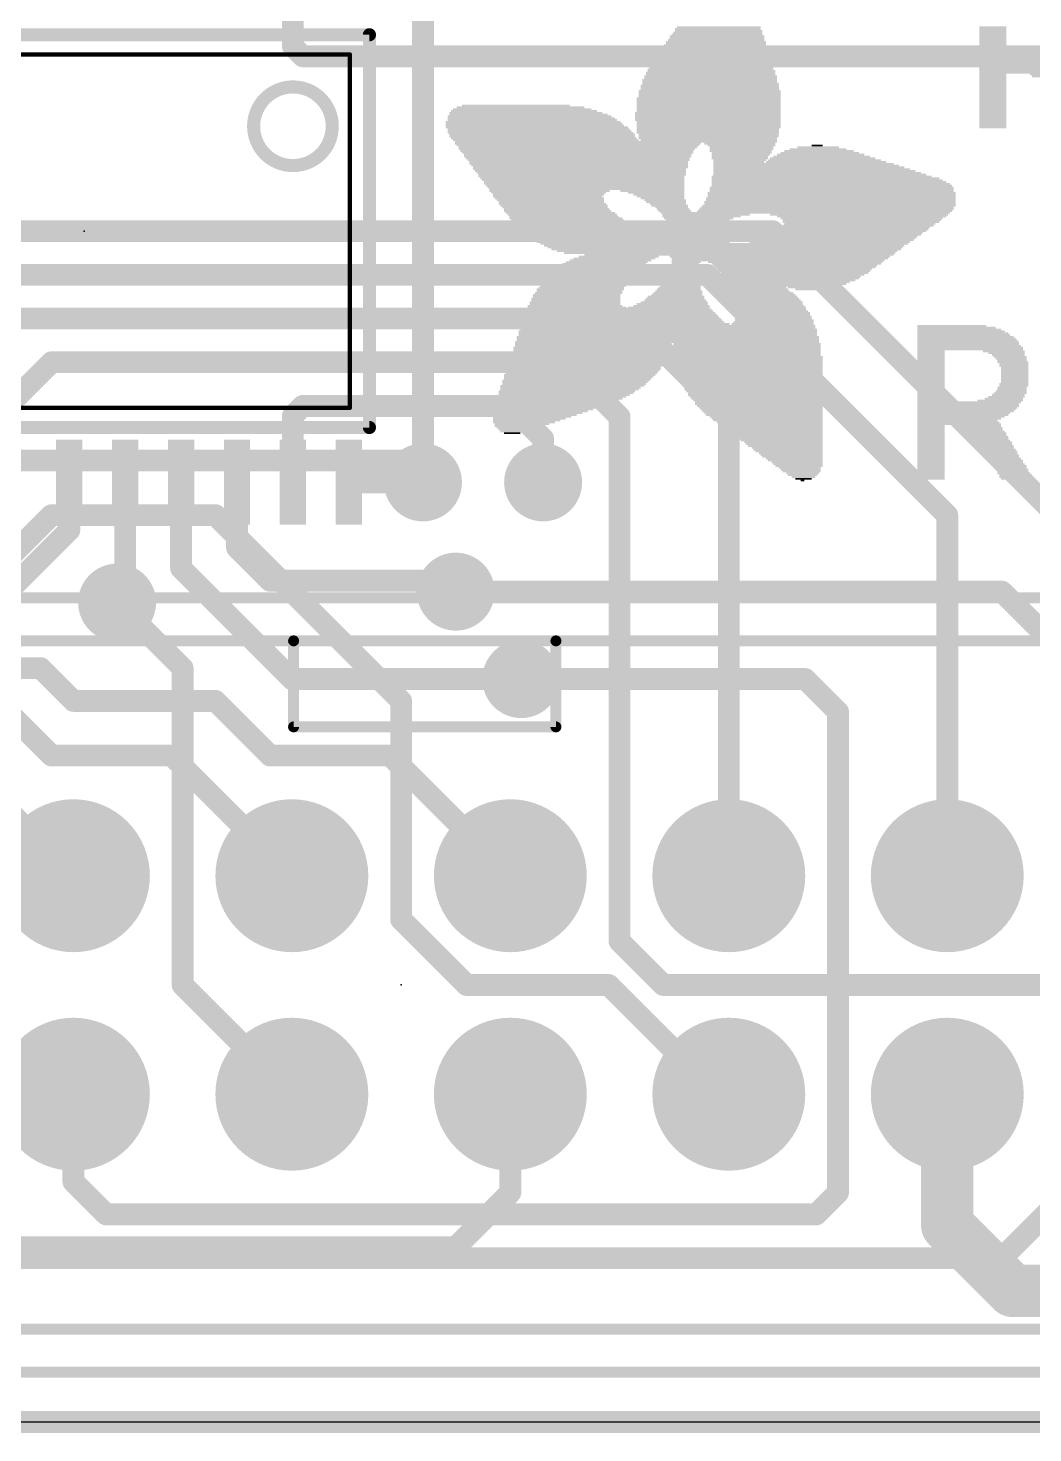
# Model space of a CAD drawing. Extents: x -1.3 to 65.2, y -0.1 to 30.9.
# Drawn here: x 39.73 to 51.41, y -0.13 to 16.2 of the extents above; entities that cross this region are included whole.
import ezdxf

# ---------------------------------------------------------------- set-up
doc = ezdxf.new("R2010")
doc.units = 0
for name, color, linetype in [('1', 12, 'CONTINUOUS'), ('16', 132, 'CONTINUOUS'), ('17', 110, 'CONTINUOUS'), ('18', 110, 'CONTINUOUS'), ('20', 40, 'CONTINUOUS'), ('200', 40, 'CONTINUOUS'), ('21', 40, 'CONTINUOUS'), ('23', 53, 'CONTINUOUS')]:
    doc.layers.add(name, color=color, linetype=linetype)

# ---------------------------------------------------------------- blocks, each defined once
blk = doc.blocks.new('ROUNDP')
at = {"const_width": 0.5}
blk.add_lwpolyline([(0, -0.25, 1), (0, 0.25, 1), (0, -0.25)], format="xyb", dxfattribs=at)
blk = doc.blocks.new('RECT')
blk.add_solid([(-0.5, -0.5), (0.5, -0.5), (-0.5, 0.5), (0.5, 0.5)])
blk = doc.blocks.new('ROUNDV')
at = {"const_width": 0.5}
blk.add_lwpolyline([(0, -0.25, 1), (0, 0.25, 1), (0, -0.25)], format="xyb", dxfattribs=at)

msp = doc.modelspace()

# ---------------------------------------------------------------- linework, layer by layer
at = {"layer": '1'}
for points, const_width in [([(42.811, 16.7608), (42.811, 15.99)], 0.254), ([(42.811, 15.99), (42.926, 15.875)], 0.254), ([(42.926, 15.875), (60.452, 15.875)], 0.254), ([(38.608, 13.843), (48.387, 13.843)], 0.254), ([(48.387, 13.843), (52.959, 9.271)], 0.254), ([(39.116, 13.335), (47.625, 13.335)], 0.254), ([(47.625, 13.335), (50.419, 10.541)], 0.254), ([(39.497, 12.827), (46.736, 12.827)], 0.254), ([(46.736, 12.827), (47.879, 11.684)], 0.254), ([(39.561, 11.875), (40.005, 12.319)], 0.254), ([(40.005, 12.319), (45.974, 12.319)], 0.254), ([(45.974, 12.319), (46.609, 11.684)], 0.254), ([(42.811, 11.696), (42.926, 11.811)], 0.254), ([(42.926, 11.811), (45.339, 11.811)], 0.254), ([(45.339, 11.811), (45.72, 11.43)], 0.254), ([(42.811, 10.9252), (42.811, 11.696)], 0.254), ([(46.609, 11.684), (46.609, 5.588)], 0.254), ([(47.879, 11.684), (47.879, 6.35)], 0.254), ([(45.72, 11.43), (45.72, 10.922)], 0.254), ([(40.211, 10.9252), (40.211, 10.366)], 0.254), ([(40.861, 10.9252), (40.861, 9.619)], 0.254), ([(41.511, 10.9252), (41.511, 9.924)], 0.254), ([(42.161, 10.9252), (42.161, 10.163)], 0.254), ([(43.461, 10.9252), (43.461, 10.922)], 0.254), ([(43.461, 10.922), (44.323, 10.922)], 0.254), ([(50.419, 10.541), (50.419, 6.35)], 0.254), ([(40.211, 10.366), (39.497, 9.652)], 0.254), ([(42.161, 10.163), (42.545, 9.779)], 0.254), ([(41.511, 9.924), (42.799, 8.636)], 0.254), ([(42.545, 9.779), (44.577, 9.779)], 0.254), ([(44.577, 9.779), (44.704, 9.652)], 0.254), ([(40.861, 9.619), (40.767, 9.525)], 0.254), ([(38.354, 8.763), (39.878, 8.763)], 0.254), ([(39.878, 8.763), (40.259, 8.382)], 0.254), ([(42.799, 8.636), (45.466, 8.636)], 0.254), ([(40.259, 8.382), (41.91, 8.382)], 0.254), ([(41.91, 8.382), (42.545, 7.747)], 0.254), ([(39.497, 8.255), (40.005, 7.747)], 0.254), ([(38.862, 7.747), (40.259, 6.35)], 0.254), ([(40.005, 7.747), (41.402, 7.747)], 0.254), ([(41.402, 7.747), (42.799, 6.35)], 0.254), ([(42.545, 7.747), (43.942, 7.747)], 0.254), ([(43.942, 7.747), (45.339, 6.35)], 0.254), ([(46.609, 5.588), (47.117, 5.08)], 0.254), ([(47.117, 5.08), (52.197, 5.08)], 0.254), ([(50.419, 3.81), (50.419, 2.286)], 0.6096), ([(45.339, 2.667), (45.339, 3.81)], 0.254), ([(44.704, 2.032), (45.339, 2.667)], 0.254), ([(50.419, 2.286), (51.181, 1.524)], 0.6096), ([(44.704, 2.032), (32.766, 2.032)], 0.254), ([(51.181, 1.524), (53.213, 1.524)], 0.6096)]:
    msp.add_lwpolyline(points, dxfattribs=dict(at, const_width=const_width))
for points, const_width in [([(42.8559, 16.0349, 1), (42.7661, 15.9451)], 0.127), ([(42.7475, 15.99, 1), (42.8745, 15.99)], 0.127), ([(42.926, 15.9385, 1), (42.926, 15.8115)], 0.127), ([(42.8811, 15.8301, 1), (42.9709, 15.9199)], 0.127), ([(48.4319, 13.8879, 1), (48.3421, 13.7981)], 0.127), ([(48.387, 13.7795, 1), (48.387, 13.9065)], 0.127), ([(47.6699, 13.3799, 1), (47.5801, 13.2901)], 0.127), ([(47.625, 13.2715, 1), (47.625, 13.3985)], 0.127), ([(46.7809, 12.8719, 1), (46.6911, 12.7821)], 0.127), ([(46.736, 12.7635, 1), (46.736, 12.8905)], 0.127), ([(40.005, 12.3825, 1), (40.005, 12.2555)], 0.127), ([(40.0499, 12.2741, 1), (39.9601, 12.3639)], 0.127), ([(46.0189, 12.3639, 1), (45.9291, 12.2741)], 0.127), ([(45.974, 12.2555, 1), (45.974, 12.3825)], 0.127), ([(42.926, 11.8745, 1), (42.926, 11.7475)], 0.127), ([(42.9709, 11.7661, 1), (42.8811, 11.8559)], 0.127), ([(45.3839, 11.8559, 1), (45.2941, 11.7661)], 0.127), ([(45.339, 11.7475, 1), (45.339, 11.8745)], 0.127), ([(42.8745, 11.696, 1), (42.7475, 11.696)], 0.127), ([(42.7661, 11.7409, 1), (42.8559, 11.6511)], 0.127), ([(46.6725, 11.684, 1), (46.5455, 11.684)], 0.127), ([(46.5641, 11.6391, 1), (46.6539, 11.7289)], 0.127), ([(47.9425, 11.684, 1), (47.8155, 11.684)], 0.127), ([(47.8341, 11.6391, 1), (47.9239, 11.7289)], 0.127), ([(45.7835, 11.43, 1), (45.6565, 11.43)], 0.127), ([(45.6751, 11.3851, 1), (45.7649, 11.4749)], 0.127), ([(40.2745, 10.9252, 1), (40.1475, 10.9252)], 0.127), ([(40.9245, 10.9252, 1), (40.7975, 10.9252)], 0.127), ([(41.5745, 10.9252, 1), (41.4475, 10.9252)], 0.127), ([(42.2245, 10.9252, 1), (42.0975, 10.9252)], 0.127), ([(42.7475, 10.9252, 1), (42.8745, 10.9252)], 0.127), ([(43.5245, 10.9252, 1), (43.3975, 10.9252)], 0.127), ([(43.461, 10.9855, 1), (43.461, 10.8585)], 0.127), ([(43.3975, 10.922, 1), (43.5245, 10.922)], 0.127), ([(44.323, 10.8585, 1), (44.323, 10.9855)], 0.127), ([(45.6565, 10.922, 1), (45.7835, 10.922)], 0.127), ([(50.4825, 10.541, 1), (50.3555, 10.541)], 0.127), ([(50.3741, 10.4961, 1), (50.4639, 10.5859)], 0.127), ([(40.2559, 10.3211, 1), (40.1661, 10.4109)], 0.127), ([(40.1475, 10.366, 1), (40.2745, 10.366)], 0.127), ([(42.2059, 10.2079, 1), (42.1161, 10.1181)], 0.127), ([(42.0975, 10.163, 1), (42.2245, 10.163)], 0.127), ([(41.5559, 9.9689, 1), (41.4661, 9.8791)], 0.127), ([(41.4475, 9.924, 1), (41.5745, 9.924)], 0.127), ([(42.545, 9.8425, 1), (42.545, 9.7155)], 0.127), ([(42.5001, 9.7341, 1), (42.5899, 9.8239)], 0.127), ([(44.6219, 9.8239, 1), (44.5321, 9.7341)], 0.127), ([(44.577, 9.7155, 1), (44.577, 9.8425)], 0.127), ([(40.7975, 9.619, 1), (40.9245, 9.619)], 0.127), ([(40.9059, 9.5741, 1), (40.8161, 9.6639)], 0.127), ([(44.6591, 9.6071, 1), (44.7489, 9.6969)], 0.127), ([(40.7221, 9.5699, 1), (40.8119, 9.4801)], 0.127), ([(39.9229, 8.8079, 1), (39.8331, 8.7181)], 0.127), ([(39.878, 8.6995, 1), (39.878, 8.8265)], 0.127), ([(42.799, 8.6995, 1), (42.799, 8.5725)], 0.127), ([(42.7541, 8.5911, 1), (42.8439, 8.6809)], 0.127), ([(45.466, 8.5725, 1), (45.466, 8.6995)], 0.127), ([(40.259, 8.4455, 1), (40.259, 8.3185)], 0.127), ([(41.9549, 8.4269, 1), (41.8651, 8.3371)], 0.127), ([(41.91, 8.3185, 1), (41.91, 8.4455)], 0.127), ([(40.2141, 8.3371, 1), (40.3039, 8.4269)], 0.127), ([(40.005, 7.8105, 1), (40.005, 7.6835)], 0.127), ([(39.9601, 7.7021, 1), (40.0499, 7.7919)], 0.127), ([(41.4469, 7.7919, 1), (41.3571, 7.7021)], 0.127), ([(41.402, 7.6835, 1), (41.402, 7.8105)], 0.127), ([(42.545, 7.8105, 1), (42.545, 7.6835)], 0.127), ([(42.5001, 7.7021, 1), (42.5899, 7.7919)], 0.127), ([(43.9869, 7.7919, 1), (43.8971, 7.7021)], 0.127), ([(43.942, 7.6835, 1), (43.942, 7.8105)], 0.127), ([(40.2141, 6.3051, 1), (40.3039, 6.3949)], 0.127), ([(42.7541, 6.3051, 1), (42.8439, 6.3949)], 0.127), ([(45.2941, 6.3051, 1), (45.3839, 6.3949)], 0.127), ([(47.8155, 6.35, 1), (47.9425, 6.35)], 0.127), ([(50.3555, 6.35, 1), (50.4825, 6.35)], 0.127), ([(46.6539, 5.6329, 1), (46.5641, 5.5431)], 0.127), ([(46.5455, 5.588, 1), (46.6725, 5.588)], 0.127), ([(47.117, 5.1435, 1), (47.117, 5.0165)], 0.127), ([(47.0721, 5.0351, 1), (47.1619, 5.1249)], 0.127), ([(50.5714, 3.81, 1), (50.2666, 3.81)], 0.3048), ([(45.4025, 3.81, 1), (45.2755, 3.81)], 0.127), ([(45.3839, 2.6221, 1), (45.2941, 2.7119)], 0.127), ([(45.2755, 2.667, 1), (45.4025, 2.667)], 0.127), ([(50.5268, 2.3938, 1), (50.3112, 2.1782)], 0.3048), ([(50.2666, 2.286, 1), (50.5714, 2.286)], 0.3048), ([(44.6591, 2.0769, 1), (44.7489, 1.9871)], 0.127), ([(44.704, 1.9685, 1), (44.704, 2.0955)], 0.127), ([(51.181, 1.6764, 1), (51.181, 1.3716)], 0.3048), ([(51.0732, 1.4162, 1), (51.2888, 1.6318)], 0.3048)]:
    msp.add_lwpolyline(points, format="xyb", dxfattribs=dict(at, const_width=const_width))
at = {"layer": '16', "const_width": 0.254}
for points in [[(44.323, 16.764), (44.323, 10.922)], [(44.323, 11.176), (36.957, 11.176)], [(44.323, 10.922), (44.323, 11.176)], [(45.72, 10.922), (45.593, 10.922)], [(39.116, 9.652), (40.005, 10.541)], [(40.005, 10.541), (41.91, 10.541)], [(41.91, 10.541), (44.069, 8.382)], [(40.767, 9.525), (41.529, 8.763)], [(44.704, 9.652), (51.054, 9.652)], [(51.054, 9.652), (51.689, 9.017)], [(41.529, 8.763), (41.529, 5.08)], [(48.768, 8.636), (45.466, 8.636)], [(49.149, 8.255), (48.768, 8.636)], [(44.069, 8.382), (44.069, 5.842)], [(49.149, 2.667), (49.149, 8.255)], [(44.069, 5.842), (44.831, 5.08)], [(41.529, 5.08), (42.799, 3.81)], [(44.831, 5.08), (46.482, 5.08)], [(46.482, 5.08), (47.752, 3.81)], [(40.259, 3.81), (40.259, 2.794)], [(47.752, 3.81), (47.879, 3.81)], [(40.259, 2.794), (40.64, 2.413)], [(48.895, 2.413), (49.149, 2.667)], [(51.689, 2.54), (51.054, 1.905)], [(40.64, 2.413), (48.895, 2.413)], [(51.054, 1.905), (38.354, 1.905)], [(0, 0), (65.024, 0)]]:
    msp.add_lwpolyline(points, dxfattribs=at)
at = {"layer": '16', "const_width": 0.127}
for points in [[(44.3865, 11.176, 1), (44.2595, 11.176)], [(44.323, 11.1125, 1), (44.323, 11.2395)], [(44.2595, 10.922, 1), (44.3865, 10.922)], [(44.2595, 10.922, 1), (44.3865, 10.922)], [(45.593, 10.9855, 1), (45.593, 10.8585)], [(45.72, 10.8585, 1), (45.72, 10.9855)], [(40.005, 10.6045, 1), (40.005, 10.4775)], [(40.0499, 10.4961, 1), (39.9601, 10.5859)], [(41.9549, 10.5859, 1), (41.8651, 10.4961)], [(41.91, 10.4775, 1), (41.91, 10.6045)], [(40.8119, 9.5699, 1), (40.7221, 9.4801)], [(44.704, 9.7155, 1), (44.704, 9.5885)], [(51.0989, 9.6969, 1), (51.0091, 9.6071)], [(51.054, 9.5885, 1), (51.054, 9.7155)], [(41.5925, 8.763, 1), (41.4655, 8.763)], [(41.4841, 8.7181, 1), (41.5739, 8.8079)], [(45.466, 8.6995, 1), (45.466, 8.5725)], [(48.8129, 8.6809, 1), (48.7231, 8.5911)], [(48.768, 8.5725, 1), (48.768, 8.6995)], [(44.1325, 8.382, 1), (44.0055, 8.382)], [(44.0241, 8.3371, 1), (44.1139, 8.4269)], [(49.2125, 8.255, 1), (49.0855, 8.255)], [(49.1041, 8.2101, 1), (49.1939, 8.2999)], [(44.1139, 5.8869, 1), (44.0241, 5.7971)], [(44.0055, 5.842, 1), (44.1325, 5.842)], [(41.5739, 5.1249, 1), (41.4841, 5.0351)], [(41.4655, 5.08, 1), (41.5925, 5.08)], [(44.831, 5.1435, 1), (44.831, 5.0165)], [(44.7861, 5.0351, 1), (44.8759, 5.1249)], [(46.5269, 5.1249, 1), (46.4371, 5.0351)], [(46.482, 5.0165, 1), (46.482, 5.1435)], [(40.3225, 3.81, 1), (40.1955, 3.81)], [(47.752, 3.8735, 1), (47.752, 3.7465)], [(47.879, 3.7465, 1), (47.879, 3.8735)], [(42.7541, 3.7651, 1), (42.8439, 3.8549)], [(47.7071, 3.7651, 1), (47.7969, 3.8549)], [(40.3039, 2.8389, 1), (40.2141, 2.7491)], [(40.1955, 2.794, 1), (40.3225, 2.794)], [(49.1939, 2.6221, 1), (49.1041, 2.7119)], [(49.0855, 2.667, 1), (49.2125, 2.667)], [(40.64, 2.4765, 1), (40.64, 2.3495)], [(40.5951, 2.3681, 1), (40.6849, 2.4579)], [(48.8501, 2.4579, 1), (48.9399, 2.3681)], [(48.895, 2.3495, 1), (48.895, 2.4765)], [(51.0091, 1.9499, 1), (51.0989, 1.8601)], [(51.054, 1.8415, 1), (51.054, 1.9685)]]:
    msp.add_lwpolyline(points, format="xyb", dxfattribs=at)
at = {"layer": '20'}
msp.add_line((3, 0), (62, 0), dxfattribs=at)
at = {"layer": '21'}
for points, const_width in [([(43.7006, 16.1258), (37.0714, 16.1258)], 0.1524), ([(43.7006, 16.1258), (43.7006, 11.5602)], 0.1524), ([(43.472, 15.8972), (37.3, 15.8972)], 0.0508), ([(43.472, 15.8972), (43.472, 11.7888)], 0.0508), ([(37.3, 11.7888), (43.472, 11.7888)], 0.0508), ([(37.0714, 11.5602), (43.7006, 11.5602)], 0.1524), ([(58.069, 9.58), (30.069, 9.58)], 0.127), ([(42.819, 9.08), (30.569, 9.08)], 0.127), ([(45.869, 9.08), (42.819, 9.08)], 0.127), ([(42.819, 8.08), (42.819, 9.08)], 0.127), ([(57.569, 9.08), (45.869, 9.08)], 0.127), ([(45.869, 9.08), (45.869, 8.08)], 0.127), ([(45.869, 8.08), (42.819, 8.08)], 0.127), ([(30.569, 1.08), (57.569, 1.08)], 0.127), ([(30.069, 0.58), (58.069, 0.58)], 0.127)]:
    msp.add_lwpolyline(points, dxfattribs=dict(at, const_width=const_width))
for points, const_width in [([(43.7387, 16.1258, 1), (43.6625, 16.1258)], 0.0762), ([(43.7006, 16.0877, 1), (43.7006, 16.1639)], 0.0762), ([(43.4847, 15.8972, 1), (43.4593, 15.8972)], 0.0254), ([(43.472, 15.8845, 1), (43.472, 15.9099)], 0.0254), ([(42.8116, 14.605, 1), (42.8116, 15.5194, 1), (42.8116, 14.605)], 0.1524), ([(43.4593, 11.7888, 1), (43.4847, 11.7888)], 0.0254), ([(43.472, 11.7761, 1), (43.472, 11.8015)], 0.0254), ([(43.6625, 11.5602, 1), (43.7387, 11.5602)], 0.0762), ([(43.7006, 11.5221, 1), (43.7006, 11.5983)], 0.0762), ([(42.819, 9.1118, 1), (42.819, 9.0482)], 0.0635), ([(42.8508, 9.08, 1), (42.7873, 9.08)], 0.0635), ([(42.819, 9.0482, 1), (42.819, 9.1118)], 0.0635), ([(45.869, 9.1118, 1), (45.869, 9.0482)], 0.0635), ([(45.9008, 9.08, 1), (45.8372, 9.08)], 0.0635), ([(45.869, 9.0482, 1), (45.869, 9.1118)], 0.0635), ([(42.819, 8.1118, 1), (42.819, 8.0482)], 0.0635), ([(42.7873, 8.08, 1), (42.8508, 8.08)], 0.0635), ([(45.8372, 8.08, 1), (45.9008, 8.08)], 0.0635), ([(45.869, 8.0482, 1), (45.869, 8.1118)], 0.0635)]:
    msp.add_lwpolyline(points, format="xyb", dxfattribs=dict(at, const_width=const_width))
at = {"layer": '23'}
for p in [(40.386, 13.843), (44.069, 5.08)]:
    msp.add_point(p, dxfattribs=at)

# ---------------------------------------------------------------- block references
at = {"layer": '1', "xscale": 0.3048, "yscale": 0.9906, "rotation": 180}
for p in [(40.211, 10.9252), (40.861, 10.9252), (41.511, 10.9252), (42.161, 10.9252), (42.811, 10.9252), (43.461, 10.9252)]:
    msp.add_blockref('RECT', p, dxfattribs=at)
at = {"layer": '17', "xscale": 1.778, "yscale": 1.778, "rotation": 180}
for p in [(40.259, 6.35), (40.259, 6.35), (42.799, 6.35), (42.799, 6.35), (45.339, 6.35), (45.339, 6.35), (47.879, 6.35), (47.879, 6.35), (50.419, 6.35), (50.419, 6.35), (40.259, 3.81), (40.259, 3.81), (42.799, 3.81), (42.799, 3.81), (45.339, 3.81), (45.339, 3.81), (47.879, 3.81), (47.879, 3.81), (50.419, 3.81), (50.419, 3.81)]:
    msp.add_blockref('ROUNDP', p, dxfattribs=at)
at = {"layer": '18', "xscale": 0.9064, "yscale": 0.9064}
for p in [(44.323, 10.922), (44.323, 10.922), (45.72, 10.922), (45.72, 10.922), (40.767, 9.525), (40.767, 9.525), (44.704, 9.652), (44.704, 9.652), (45.466, 8.636), (45.466, 8.636)]:
    msp.add_blockref('ROUNDV', p, dxfattribs=at)
at = {"layer": '200'}
for p, xscale, yscale in [((47.752, 16.1925), 0.9957, 0.0213), ((47.7622, 16.1713), 1.016, 0.0211), ((47.7634, 16.2137), 0.9728, 0.0211), ((50.9486, 16.2137), 0.3175, 0.0211), ((50.9486, 16.1925), 0.3175, 0.0213), ((50.9486, 16.1713), 0.3175, 0.0211), ((47.7203, 16.002), 1.1862, 0.0213), ((47.7317, 16.0443), 1.1633, 0.0211), ((47.7317, 16.0232), 1.1633, 0.0211), ((47.7317, 16.0655), 1.1227, 0.0213), ((47.7418, 16.1078), 1.1024, 0.0211), ((47.7418, 16.0867), 1.1024, 0.0211), ((47.7418, 16.129), 1.0566, 0.0213), ((47.752, 16.1502), 1.0363, 0.0211), ((50.9486, 16.1502), 0.3175, 0.0211), ((50.9486, 16.129), 0.3175, 0.0213), ((50.9486, 16.1078), 0.3175, 0.0211), ((50.9486, 16.0867), 0.3175, 0.0211), ((50.9486, 16.0655), 0.3175, 0.0213), ((50.9486, 16.0443), 0.3175, 0.0211), ((50.9486, 16.0232), 0.3175, 0.0211), ((50.9486, 16.002), 0.3175, 0.0213), ((47.6885, 15.8327), 1.3767, 0.0211), ((47.6898, 15.8538), 1.3335, 0.0211), ((47.6999, 15.8962), 1.3132, 0.0211), ((47.6999, 15.875), 1.3132, 0.0213), ((47.7101, 15.9173), 1.2929, 0.0211), ((47.7101, 15.9597), 1.2471, 0.0211), ((47.7101, 15.9385), 1.2471, 0.0213), ((47.7203, 15.9808), 1.2268, 0.0211), ((51.3931, 15.9597), 1.2065, 0.0211), ((51.3829, 15.9385), 1.1862, 0.0213), ((51.3829, 15.9173), 1.1862, 0.0211), ((51.3715, 15.8962), 1.1633, 0.0211), ((51.3613, 15.875), 1.143, 0.0213), ((50.9486, 15.9808), 0.3175, 0.0211), ((51.3512, 15.8538), 1.1227, 0.0211), ((51.3398, 15.8327), 1.0998, 0.0211), ((47.6682, 15.6845), 1.5037, 0.0213), ((47.6783, 15.7057), 1.4834, 0.0211), ((47.6669, 15.7268), 1.4605, 0.0211), ((47.6783, 15.7692), 1.4376, 0.0211), ((47.6783, 15.748), 1.4376, 0.0213), ((47.6783, 15.7903), 1.397, 0.0211), ((47.6885, 15.8115), 1.3767, 0.0213), ((51.3194, 15.8115), 1.0592, 0.0213), ((51.2559, 15.7268), 0.9322, 0.0211), ((51.308, 15.7903), 1.0363, 0.0211), ((51.2877, 15.7692), 0.9957, 0.0211), ((51.2661, 15.748), 0.9525, 0.0213), ((51.2661, 15.7057), 0.9525, 0.0211), ((51.2661, 15.6845), 0.9525, 0.0213), ((47.6568, 15.5363), 1.6078, 0.0211), ((47.6568, 15.5152), 1.6078, 0.0211), ((47.6669, 15.5575), 1.5875, 0.0213), ((47.6568, 15.5998), 1.5672, 0.0211), ((47.6568, 15.5787), 1.5672, 0.0211), ((47.6682, 15.6422), 1.5443, 0.0211), ((47.6682, 15.621), 1.5443, 0.0213), ((47.6682, 15.6633), 1.5037, 0.0211), ((50.9486, 15.6633), 0.3175, 0.0211), ((50.9486, 15.6422), 0.3175, 0.0211), ((50.9486, 15.621), 0.3175, 0.0213), ((50.9486, 15.5998), 0.3175, 0.0211), ((50.9486, 15.5787), 0.3175, 0.0211), ((50.9486, 15.5575), 0.3175, 0.0213), ((50.9486, 15.5363), 0.3175, 0.0211), ((50.9486, 15.5152), 0.3175, 0.0211), ((51.5722, 15.6633), 0.381, 0.0211), ((51.5836, 15.6422), 0.3581, 0.0211), ((47.6466, 15.3882), 1.6739, 0.0211), ((47.6466, 15.367), 1.6739, 0.0213), ((47.6466, 15.3458), 1.6739, 0.0211), ((47.658, 15.4728), 1.651, 0.0211), ((47.658, 15.4517), 1.651, 0.0211), ((47.658, 15.4305), 1.651, 0.0213), ((47.658, 15.4093), 1.651, 0.0211), ((47.6568, 15.494), 1.6078, 0.0213), ((50.9486, 15.494), 0.3175, 0.0213), ((50.9486, 15.4728), 0.3175, 0.0211), ((50.9486, 15.4517), 0.3175, 0.0211), ((50.9486, 15.4305), 0.3175, 0.0213), ((50.9486, 15.4093), 0.3175, 0.0211), ((50.9486, 15.3882), 0.3175, 0.0211), ((50.9486, 15.367), 0.3175, 0.0213), ((50.9486, 15.3458), 0.3175, 0.0211), ((45.5625, 15.1765), 1.905, 0.0213), ((45.5193, 15.2188), 1.778, 0.0211), ((45.5511, 15.1977), 1.8415, 0.0211), ((45.4978, 15.24), 1.6942, 0.0213), ((45.4774, 15.2612), 1.6078, 0.0211), ((45.4558, 15.2823), 1.4834, 0.0211), ((45.4025, 15.3035), 1.2497, 0.0213), ((47.6364, 15.2188), 1.6942, 0.0211), ((47.6364, 15.1977), 1.6942, 0.0211), ((47.6364, 15.1765), 1.6942, 0.0213), ((47.6466, 15.3247), 1.6739, 0.0211), ((47.6466, 15.3035), 1.6739, 0.0213), ((47.6466, 15.2823), 1.6739, 0.0211), ((47.6466, 15.2612), 1.6739, 0.0211), ((47.6466, 15.24), 1.6739, 0.0213), ((50.9486, 15.3247), 0.3175, 0.0211), ((50.9486, 15.3035), 0.3175, 0.0213), ((50.9486, 15.2823), 0.3175, 0.0211), ((50.9486, 15.2612), 0.3175, 0.0211), ((50.9486, 15.24), 0.3175, 0.0213), ((50.9486, 15.2188), 0.3175, 0.0211), ((50.9486, 15.1977), 0.3175, 0.0211), ((50.9486, 15.1765), 0.3175, 0.0213), ((45.6247, 15.0707), 2.0752, 0.0211), ((45.6463, 15.0495), 2.1184, 0.0213), ((45.6032, 15.113), 2.032, 0.0213), ((45.6146, 15.0918), 2.0549, 0.0211), ((45.5828, 15.1553), 1.9456, 0.0211), ((45.5943, 15.1342), 1.9685, 0.0211), ((45.6679, 15.0283), 2.1158, 0.0211), ((47.6364, 15.1553), 1.6942, 0.0211), ((47.6364, 15.1342), 1.6942, 0.0211), ((47.6466, 15.113), 1.6739, 0.0213), ((47.6466, 15.0918), 1.6739, 0.0211), ((47.6466, 15.0707), 1.6739, 0.0211), ((47.6466, 15.0495), 1.6739, 0.0213), ((47.6352, 15.0283), 1.651, 0.0211), ((50.9486, 15.1553), 0.3175, 0.0211), ((50.9486, 15.1342), 0.3175, 0.0211), ((50.9486, 15.113), 0.3175, 0.0213), ((50.9486, 15.0918), 0.3175, 0.0211), ((50.9486, 15.0707), 0.3175, 0.0211), ((50.9486, 15.0495), 0.3175, 0.0213), ((45.6895, 14.986), 2.159, 0.0213), ((45.6781, 15.0072), 2.1361, 0.0211), ((45.7098, 14.9648), 2.159, 0.0211), ((45.7098, 14.9437), 2.159, 0.0211), ((45.7302, 14.9225), 2.159, 0.0213), ((45.753, 14.9013), 2.159, 0.0211), ((46.1226, 14.859), 2.8575, 0.0213), ((46.5671, 14.8802), 3.7465, 0.0211), ((47.6352, 15.0072), 1.651, 0.0211), ((47.6352, 14.986), 1.651, 0.0213), ((47.6466, 14.9648), 1.6281, 0.0211), ((47.6466, 14.9437), 1.6281, 0.0211), ((47.6364, 14.9225), 1.6078, 0.0213), ((47.6466, 14.9013), 1.5875, 0.0211), ((48.0073, 14.859), 0.8255, 0.0213), ((46.1226, 14.8378), 2.8169, 0.0211), ((46.1226, 14.8167), 2.7711, 0.0211), ((46.1124, 14.7955), 2.7508, 0.0213), ((46.1124, 14.7743), 2.7102, 0.0211), ((46.1226, 14.7532), 2.6899, 0.0211), ((46.1226, 14.732), 2.6441, 0.0213), ((46.1226, 14.7108), 2.6441, 0.0211), ((46.1226, 14.6897), 2.6035, 0.0211), ((48.0276, 14.8378), 0.7849, 0.0211), ((48.0174, 14.7743), 0.7188, 0.0211), ((48.0276, 14.8167), 0.7391, 0.0211), ((48.0276, 14.7955), 0.7391, 0.0213), ((48.0174, 14.732), 0.6782, 0.0213), ((48.0276, 14.7532), 0.6985, 0.0211), ((48.006, 14.7108), 0.6553, 0.0211), ((48.006, 14.6897), 0.6553, 0.0211), ((48.9699, 14.6897), 1.2268, 0.0211), ((48.9585, 14.7108), 1.1227, 0.0211), ((48.9483, 14.732), 1.016, 0.0213), ((48.9382, 14.7532), 0.9093, 0.0211), ((48.9268, 14.7743), 0.8052, 0.0211), ((48.9166, 14.7955), 0.6579, 0.0213), ((48.9166, 14.8167), 0.4851, 0.0211), ((48.9052, 14.8378), 0.127, 0.0211), ((46.1328, 14.6685), 2.5832, 0.0213), ((46.134, 14.6473), 2.54, 0.0211), ((46.134, 14.6262), 2.54, 0.0211), ((46.1442, 14.605), 2.5197, 0.0213), ((46.1543, 14.5838), 2.4994, 0.0211), ((46.1429, 14.5627), 2.4765, 0.0211), ((46.1543, 14.5415), 2.4536, 0.0213), ((47.9958, 14.6473), 0.5944, 0.0211), ((48.8734, 14.5415), 2.3495, 0.0213), ((48.006, 14.6685), 0.6147, 0.0213), ((48.7464, 14.6262), 2.0955, 0.0211), ((48.7782, 14.605), 2.159, 0.0213), ((48.8099, 14.5838), 2.2225, 0.0211), ((48.8417, 14.5627), 2.286, 0.0211), ((49.0118, 14.6473), 1.397, 0.0211), ((48.9903, 14.6685), 1.3132, 0.0213), ((46.1645, 14.5203), 2.4333, 0.0211), ((46.1645, 14.478), 2.3927, 0.0213), ((46.1747, 14.4992), 2.413, 0.0211), ((46.1759, 14.4568), 2.3698, 0.0211), ((46.1861, 14.4357), 2.3495, 0.0211), ((46.1962, 14.4145), 2.3292, 0.0213), ((46.1962, 14.3933), 2.3292, 0.0211), ((46.2077, 14.3722), 2.3063, 0.0211), ((49.0436, 14.4145), 2.7305, 0.0213), ((49.0652, 14.3933), 2.7737, 0.0211), ((49.0753, 14.3722), 2.794, 0.0211), ((48.9585, 14.478), 2.5603, 0.0213), ((49.0017, 14.4568), 2.6467, 0.0211), ((49.022, 14.4357), 2.6873, 0.0211), ((48.9052, 14.5203), 2.413, 0.0211), ((48.9369, 14.4992), 2.4765, 0.0211), ((46.2178, 14.351), 2.286, 0.0213), ((46.228, 14.3298), 2.2657, 0.0211), ((45.7937, 14.3087), 1.397, 0.0211), ((45.7848, 14.2875), 1.3335, 0.0213), ((45.7835, 14.2663), 1.2903, 0.0211), ((45.7733, 14.2452), 1.27, 0.0211), ((45.7937, 14.224), 1.27, 0.0213), ((45.8051, 14.2028), 1.2471, 0.0211), ((46.99, 14.3087), 0.7417, 0.0211), ((47.0332, 14.2875), 0.6553, 0.0213), ((47.0649, 14.2663), 0.5918, 0.0211), ((47.0853, 14.2452), 0.5512, 0.0211), ((47.1068, 14.224), 0.508, 0.0213), ((47.1386, 14.2028), 0.4851, 0.0211), ((49.0652, 14.224), 2.9007, 0.0213), ((49.0652, 14.2028), 2.9007, 0.0211), ((49.0753, 14.2875), 2.8804, 0.0213), ((49.0753, 14.2663), 2.8804, 0.0211), ((49.0753, 14.2452), 2.8804, 0.0211), ((49.0753, 14.351), 2.8346, 0.0213), ((49.0753, 14.3298), 2.8346, 0.0211), ((49.0753, 14.3087), 2.8346, 0.0211), ((45.8152, 14.1817), 1.2268, 0.0211), ((45.8267, 14.1605), 1.2497, 0.0213), ((45.847, 14.1393), 1.2497, 0.0211), ((45.8584, 14.1182), 1.2268, 0.0211), ((45.8902, 14.0758), 1.2497, 0.0211), ((45.8788, 14.097), 1.2268, 0.0213), ((45.9207, 14.0547), 1.27, 0.0211), ((45.9435, 14.0335), 1.27, 0.0213), ((47.1487, 14.1817), 0.4648, 0.0211), ((47.1703, 14.1605), 0.4216, 0.0213), ((47.1919, 14.1393), 0.4242, 0.0211), ((47.2135, 14.1182), 0.381, 0.0211), ((47.2338, 14.097), 0.381, 0.0213), ((47.2542, 14.0758), 0.381, 0.0211), ((48.7693, 14.0547), 3.3655, 0.0211), ((47.6148, 14.0335), 1.016, 0.0213), ((48.9903, 14.0758), 2.9642, 0.0211), ((49.0118, 14.097), 2.9616, 0.0213), ((49.022, 14.1182), 2.9413, 0.0211), ((49.0436, 14.1393), 2.9439, 0.0211), ((49.055, 14.1817), 2.921, 0.0211), ((49.055, 14.1605), 2.921, 0.0213), ((49.3928, 14.0335), 2.0726, 0.0213), ((45.9638, 14.0123), 1.27, 0.0211), ((45.9854, 13.9912), 1.3132, 0.0211), ((46.0057, 13.97), 1.3132, 0.0213), ((46.0388, 13.9488), 1.3335, 0.0211), ((46.0693, 13.9277), 1.3538, 0.0211), ((46.1112, 13.9065), 1.397, 0.0213), ((46.1442, 13.8853), 1.4173, 0.0211), ((47.5615, 14.0123), 0.9093, 0.0211), ((47.5297, 13.9912), 0.8052, 0.0211), ((47.4447, 13.8853), 0.635, 0.0211), ((47.4675, 13.9065), 0.635, 0.0213), ((47.5196, 13.97), 0.7391, 0.0213), ((47.4993, 13.9488), 0.6985, 0.0211), ((47.4777, 13.9277), 0.6553, 0.0211), ((49.4246, 14.0123), 1.9685, 0.0211), ((49.4246, 13.9912), 1.8821, 0.0211), ((49.4246, 13.97), 1.8415, 0.0213), ((49.4144, 13.9488), 1.8212, 0.0211), ((49.3827, 13.9065), 1.7577, 0.0213), ((49.3611, 13.8853), 1.7145, 0.0211), ((49.403, 13.9277), 1.7577, 0.0211), ((46.1962, 13.8642), 1.4808, 0.0211), ((46.5988, 13.843), 2.2454, 0.0213), ((46.6103, 13.8218), 2.2225, 0.0211), ((46.6306, 13.8007), 2.1819, 0.0211), ((46.6522, 13.7795), 2.1793, 0.0213), ((46.6725, 13.7583), 2.1793, 0.0211), ((46.7157, 13.7372), 2.1793, 0.0211), ((46.7677, 13.716), 2.2428, 0.0213), ((47.4142, 13.8642), 0.6553, 0.0211), ((49.0538, 13.716), 1.8618, 0.0213), ((49.1287, 13.7372), 1.7983, 0.0211), ((49.1706, 13.7583), 1.7551, 0.0211), ((49.2138, 13.7795), 1.7145, 0.0213), ((49.2544, 13.8007), 1.7145, 0.0211), ((49.2874, 13.8218), 1.6942, 0.0211), ((49.3179, 13.843), 1.7145, 0.0213), ((49.3408, 13.8642), 1.7145, 0.0211), ((47.8269, 13.6948), 4.2748, 0.0211), ((47.8257, 13.6737), 4.191, 0.0211), ((47.8371, 13.6525), 4.1275, 0.0213), ((47.8485, 13.6313), 4.064, 0.0211), ((47.8587, 13.6102), 3.9573, 0.0211), ((47.8904, 13.589), 3.8532, 0.0213), ((46.5988, 13.5467), 0.9296, 0.0211), ((47.9958, 13.5678), 3.5966, 0.0211), ((48.4721, 13.5467), 2.5629, 0.0211), ((46.3448, 13.3985), 0.9754, 0.0213), ((46.3766, 13.4197), 0.9525, 0.0211), ((46.4083, 13.4408), 0.9754, 0.0211), ((46.4299, 13.462), 0.9728, 0.0213), ((46.4604, 13.4832), 0.9525, 0.0211), ((46.5036, 13.5043), 0.9525, 0.0211), ((46.5468, 13.5255), 0.9525, 0.0213), ((47.3494, 13.3985), 0.3175, 0.0213), ((48.4721, 13.5255), 2.5171, 0.0213), ((48.4518, 13.5043), 2.4765, 0.0211), ((47.3824, 13.4832), 0.3378, 0.0211), ((47.3608, 13.4197), 0.2946, 0.0211), ((47.3723, 13.462), 0.3175, 0.0213), ((47.3723, 13.4408), 0.3175, 0.0211), ((48.6512, 13.4832), 2.032, 0.0211), ((48.6626, 13.462), 1.9685, 0.0213), ((48.6512, 13.4408), 1.905, 0.0211), ((48.6524, 13.4197), 1.8618, 0.0211), ((48.641, 13.3985), 1.7983, 0.0213), ((46.1962, 13.2292), 0.9728, 0.0211), ((46.2077, 13.2503), 0.9957, 0.0211), ((46.228, 13.2715), 0.9957, 0.0213), ((46.2496, 13.2927), 0.9931, 0.0211), ((46.2598, 13.3138), 0.9728, 0.0211), ((46.2813, 13.335), 0.9754, 0.0213), ((46.3029, 13.3562), 0.9728, 0.0211), ((46.3233, 13.3773), 0.9728, 0.0211), ((47.3088, 13.2292), 0.4445, 0.0211), ((47.3189, 13.2503), 0.4242, 0.0211), ((47.3291, 13.2715), 0.4039, 0.0213), ((47.3291, 13.3138), 0.3581, 0.0211), ((47.3291, 13.2927), 0.3581, 0.0211), ((47.3392, 13.3562), 0.3378, 0.0211), ((47.3392, 13.335), 0.3378, 0.0213), ((47.3494, 13.3773), 0.3175, 0.0211), ((48.641, 13.3773), 1.7577, 0.0211), ((48.6423, 13.3562), 1.7145, 0.0211), ((48.6207, 13.335), 1.6713, 0.0213), ((48.6093, 13.3138), 1.6078, 0.0211), ((48.6093, 13.2927), 1.5672, 0.0211), ((48.5673, 13.2503), 1.4376, 0.0211), ((48.5991, 13.2715), 1.5011, 0.0213), ((48.5572, 13.2292), 1.3767, 0.0211), ((46.101, 13.0598), 1.0363, 0.0211), ((46.1112, 13.1022), 1.016, 0.0211), ((46.1112, 13.081), 1.016, 0.0213), ((46.134, 13.1233), 1.016, 0.0211), ((46.1543, 13.1657), 1.016, 0.0211), ((46.1442, 13.1445), 0.9957, 0.0213), ((46.1645, 13.1868), 0.9957, 0.0211), ((46.1861, 13.208), 0.9931, 0.0213), ((47.2554, 13.0598), 0.6782, 0.0211), ((47.2656, 13.081), 0.6579, 0.0213), ((47.2758, 13.1022), 0.5918, 0.0211), ((47.2859, 13.1233), 0.5715, 0.0211), ((47.2973, 13.1445), 0.5486, 0.0213), ((47.2973, 13.1657), 0.508, 0.0211), ((47.3075, 13.1868), 0.4877, 0.0211), ((47.3189, 13.208), 0.4648, 0.0213), ((48.5254, 13.208), 1.3132, 0.0213), ((48.2181, 13.1868), 0.6579, 0.0211), ((48.2283, 13.1657), 0.6782, 0.0211), ((48.2498, 13.1445), 0.6756, 0.0213), ((48.2714, 13.1233), 0.7188, 0.0211), ((48.3032, 13.081), 0.7417, 0.0213), ((48.3133, 13.0598), 0.762, 0.0211), ((48.2918, 13.1022), 0.7188, 0.0211), ((48.8429, 13.1868), 0.5512, 0.0211), ((48.8417, 13.1657), 0.381, 0.0211), ((46.5988, 12.9328), 2.159, 0.0211), ((46.6204, 12.8905), 2.2022, 0.0213), ((46.609, 12.9117), 2.1793, 0.0211), ((46.0908, 12.9752), 1.1024, 0.0211), ((46.1112, 12.954), 1.143, 0.0213), ((46.0908, 13.0175), 1.0566, 0.0213), ((46.0908, 12.9963), 1.0566, 0.0211), ((46.101, 13.0387), 1.0363, 0.0211), ((47.1818, 12.954), 0.9525, 0.0213), ((47.2135, 12.9752), 0.889, 0.0211), ((47.2224, 12.9963), 0.8255, 0.0211), ((47.244, 13.0175), 0.7823, 0.0213), ((47.2554, 13.0387), 0.7188, 0.0211), ((48.3337, 13.0387), 0.762, 0.0211), ((48.3451, 13.0175), 0.7849, 0.0213), ((48.3451, 12.9963), 0.7849, 0.0211), ((48.3553, 12.9752), 0.8052, 0.0211), ((48.3768, 12.954), 0.8026, 0.0213), ((48.3768, 12.9328), 0.8026, 0.0211), ((48.3883, 12.9117), 0.8255, 0.0211), ((48.3984, 12.8905), 0.8458, 0.0213), ((47.1703, 12.7423), 3.429, 0.0211), ((46.6509, 12.7847), 2.3495, 0.0211), ((46.6306, 12.827), 2.3089, 0.0213), ((46.6408, 12.8058), 2.3292, 0.0211), ((46.6827, 12.7635), 2.413, 0.0213), ((46.6204, 12.8693), 2.2428, 0.0211), ((46.6306, 12.8482), 2.2631, 0.0211), ((48.3883, 12.7635), 0.9525, 0.0213), ((48.3984, 12.7847), 0.9322, 0.0211), ((48.4086, 12.8058), 0.9119, 0.0211), ((48.3972, 12.827), 0.889, 0.0213), ((48.3984, 12.8693), 0.8458, 0.0211), ((48.4086, 12.8482), 0.8661, 0.0211), ((50.4723, 12.7423), 0.8026, 0.0211), ((47.1703, 12.6153), 3.5154, 0.0211), ((47.1703, 12.5942), 3.5154, 0.0211), ((47.1703, 12.573), 3.5154, 0.0213), ((47.1703, 12.6788), 3.4696, 0.0211), ((47.1703, 12.6577), 3.4696, 0.0211), ((47.1703, 12.6365), 3.4696, 0.0213), ((47.1703, 12.7212), 3.429, 0.0211), ((47.1805, 12.7), 3.4493, 0.0213), ((50.5257, 12.7212), 0.9093, 0.0211), ((50.5574, 12.7), 0.9728, 0.0213), ((50.5993, 12.6577), 1.0566, 0.0211), ((50.6095, 12.6365), 1.077, 0.0213), ((50.6425, 12.5942), 1.143, 0.0211), ((50.6527, 12.573), 1.1633, 0.0213), ((50.5778, 12.6788), 1.0135, 0.0211), ((50.6311, 12.6153), 1.1201, 0.0211), ((46.2699, 12.4248), 1.8415, 0.0211), ((46.2598, 12.4037), 1.8212, 0.0211), ((46.2813, 12.4672), 1.8186, 0.0211), ((46.2813, 12.446), 1.8186, 0.0213), ((46.2928, 12.4883), 1.8415, 0.0211), ((46.3029, 12.5307), 1.8212, 0.0211), ((46.3029, 12.5095), 1.8212, 0.0213), ((47.1602, 12.5518), 3.5357, 0.0211), ((48.0911, 12.5307), 1.7145, 0.0211), ((48.0911, 12.5095), 1.7145, 0.0213), ((48.0911, 12.4883), 1.7145, 0.0211), ((48.0911, 12.4672), 1.7145, 0.0211), ((48.0911, 12.446), 1.7145, 0.0213), ((48.0911, 12.4248), 1.7145, 0.0211), ((48.0911, 12.4037), 1.7145, 0.0211), ((50.6628, 12.5518), 1.1836, 0.0211), ((50.6628, 12.5307), 1.1836, 0.0211), ((50.6743, 12.5095), 1.2065, 0.0213), ((50.6844, 12.4883), 1.2268, 0.0211), ((50.6844, 12.4672), 1.2268, 0.0211), ((50.2298, 12.446), 0.3175, 0.0213), ((50.2298, 12.4248), 0.3175, 0.0211), ((50.2298, 12.4037), 0.3175, 0.0211), ((51.0756, 12.446), 0.4851, 0.0213), ((51.1073, 12.4248), 0.4216, 0.0211), ((51.1277, 12.4037), 0.381, 0.0211), ((46.2178, 12.2978), 1.8186, 0.0211), ((46.1975, 12.2555), 1.778, 0.0213), ((46.2077, 12.2767), 1.7983, 0.0211), ((46.2394, 12.3613), 1.8212, 0.0211), ((46.2394, 12.3402), 1.8212, 0.0211), ((46.228, 12.319), 1.7983, 0.0213), ((46.2598, 12.3825), 1.8212, 0.0213), ((48.1013, 12.3825), 1.7348, 0.0213), ((48.1013, 12.3613), 1.7348, 0.0211), ((48.1013, 12.3402), 1.7348, 0.0211), ((48.1013, 12.319), 1.7348, 0.0213), ((48.1114, 12.2978), 1.7145, 0.0211), ((48.1114, 12.2767), 1.7145, 0.0211), ((48.1114, 12.2555), 1.7145, 0.0213), ((50.2298, 12.3825), 0.3175, 0.0213), ((50.2298, 12.3613), 0.3175, 0.0211), ((50.2298, 12.3402), 0.3175, 0.0211), ((50.2298, 12.319), 0.3175, 0.0213), ((50.2298, 12.2978), 0.3175, 0.0211), ((50.2298, 12.2767), 0.3175, 0.0211), ((50.2298, 12.2555), 0.3175, 0.0213), ((51.1505, 12.3825), 0.381, 0.0213), ((51.1607, 12.3613), 0.3607, 0.0211), ((51.1708, 12.3402), 0.3404, 0.0211), ((51.181, 12.319), 0.3607, 0.0213), ((51.1924, 12.2978), 0.3378, 0.0211), ((51.1924, 12.2767), 0.3378, 0.0211), ((51.2026, 12.2555), 0.3175, 0.0213), ((46.1023, 12.1073), 1.7145, 0.0211), ((46.0908, 12.0862), 1.6916, 0.0211), ((46.1442, 12.1708), 1.7577, 0.0211), ((46.1226, 12.1285), 1.7145, 0.0213), ((46.1328, 12.1497), 1.7348, 0.0211), ((46.1645, 12.192), 1.7577, 0.0213), ((46.1861, 12.2343), 1.8009, 0.0211), ((46.1747, 12.2132), 1.778, 0.0211), ((48.1114, 12.2343), 1.7145, 0.0211), ((48.1228, 12.2132), 1.6916, 0.0211), ((48.1228, 12.192), 1.6916, 0.0213), ((48.1228, 12.1708), 1.6916, 0.0211), ((48.133, 12.1497), 1.6713, 0.0211), ((48.133, 12.1285), 1.6713, 0.0213), ((48.1432, 12.1073), 1.651, 0.0211), ((48.1432, 12.0862), 1.651, 0.0211), ((50.2298, 12.2343), 0.3175, 0.0211), ((50.2298, 12.2132), 0.3175, 0.0211), ((50.2298, 12.192), 0.3175, 0.0213), ((50.2298, 12.1708), 0.3175, 0.0211), ((50.2298, 12.1497), 0.3175, 0.0211), ((50.2298, 12.1285), 0.3175, 0.0213), ((50.2298, 12.1073), 0.3175, 0.0211), ((50.2298, 12.0862), 0.3175, 0.0211), ((51.2026, 12.2343), 0.3175, 0.0211), ((51.2026, 12.2132), 0.3175, 0.0211), ((51.2026, 12.192), 0.3175, 0.0213), ((51.2026, 12.1708), 0.3175, 0.0211), ((51.2026, 12.1497), 0.3175, 0.0211), ((51.2026, 12.1285), 0.3175, 0.0213), ((51.2026, 12.1073), 0.3175, 0.0211), ((51.2026, 12.0862), 0.3175, 0.0211), ((45.9321, 11.9168), 1.5011, 0.0211), ((45.9854, 11.9592), 1.5672, 0.0211), ((45.9638, 11.938), 1.524, 0.0213), ((45.9956, 11.9803), 1.5875, 0.0211), ((46.0591, 12.0438), 1.6739, 0.0211), ((46.0375, 12.0227), 1.6307, 0.0211), ((46.0273, 12.0015), 1.6104, 0.0213), ((46.0807, 12.065), 1.6713, 0.0213), ((48.1546, 12.065), 1.6281, 0.0213), ((48.1546, 12.0438), 1.6281, 0.0211), ((48.1648, 12.0227), 1.6078, 0.0211), ((48.1648, 12.0015), 1.6078, 0.0213), ((48.1749, 11.9803), 1.5875, 0.0211), ((48.1863, 11.9592), 1.5646, 0.0211), ((48.1863, 11.938), 1.5646, 0.0213), ((48.1965, 11.9168), 1.5443, 0.0211), ((50.2298, 12.065), 0.3175, 0.0213), ((50.2298, 12.0438), 0.3175, 0.0211), ((50.2298, 12.0227), 0.3175, 0.0211), ((50.2298, 12.0015), 0.3175, 0.0213), ((50.2298, 11.9803), 0.3175, 0.0211), ((50.2298, 11.9592), 0.3175, 0.0211), ((50.2298, 11.938), 0.3175, 0.0213), ((50.2298, 11.9168), 0.3175, 0.0211), ((51.1073, 11.9168), 0.4216, 0.0211), ((51.1277, 11.938), 0.381, 0.0213), ((51.1505, 11.9592), 0.381, 0.0211), ((51.1607, 11.9803), 0.3607, 0.0211), ((51.1708, 12.0227), 0.3404, 0.0211), ((51.1708, 12.0015), 0.3404, 0.0213), ((51.1924, 12.065), 0.3378, 0.0213), ((51.1924, 12.0438), 0.3378, 0.0211), ((45.72, 11.7687), 1.1633, 0.0211), ((45.6883, 11.7475), 1.0998, 0.0213), ((45.7619, 11.7898), 1.2065, 0.0211), ((45.8572, 11.8533), 1.397, 0.0211), ((45.8254, 11.8322), 1.3335, 0.0211), ((45.7937, 11.811), 1.27, 0.0213), ((45.9118, 11.8957), 1.4605, 0.0211), ((45.8902, 11.8745), 1.4173, 0.0213), ((48.2067, 11.8957), 1.524, 0.0211), ((48.2181, 11.8745), 1.5011, 0.0213), ((48.2283, 11.8533), 1.4808, 0.0211), ((48.2283, 11.8322), 1.4808, 0.0211), ((48.2384, 11.811), 1.4605, 0.0213), ((48.2498, 11.7898), 1.4376, 0.0211), ((48.26, 11.7687), 1.4173, 0.0211), ((48.2702, 11.7475), 1.397, 0.0213), ((50.2298, 11.8957), 0.3175, 0.0211), ((50.2298, 11.8745), 0.3175, 0.0213), ((50.6743, 11.8533), 1.2065, 0.0211), ((50.6628, 11.8322), 1.1836, 0.0211), ((50.6628, 11.811), 1.1836, 0.0213), ((50.6527, 11.7898), 1.1633, 0.0211), ((50.6425, 11.7687), 1.143, 0.0211), ((50.6311, 11.7475), 1.1201, 0.0213), ((51.0337, 11.8745), 0.5283, 0.0213), ((51.0756, 11.8957), 0.4445, 0.0211), ((45.6247, 11.7052), 0.9728, 0.0211), ((45.5295, 11.6417), 0.7823, 0.0211), ((45.6565, 11.7263), 1.0363, 0.0211), ((45.593, 11.684), 0.9093, 0.0213), ((45.5613, 11.6628), 0.8458, 0.0211), ((45.4978, 11.6205), 0.7188, 0.0213), ((45.4762, 11.5993), 0.635, 0.0211), ((48.2816, 11.7263), 1.3741, 0.0211), ((48.2918, 11.7052), 1.3538, 0.0211), ((48.3133, 11.684), 1.3106, 0.0213), ((48.3235, 11.6628), 1.2903, 0.0211), ((48.3337, 11.6417), 1.27, 0.0211), ((48.3553, 11.6205), 1.2268, 0.0213), ((48.3654, 11.5993), 1.2065, 0.0211), ((50.6095, 11.7263), 1.077, 0.0211), ((50.5993, 11.7052), 1.0566, 0.0211), ((50.5574, 11.6628), 0.9728, 0.0211), ((50.5358, 11.6417), 0.9296, 0.0211), ((50.5473, 11.6205), 0.9525, 0.0213), ((50.5574, 11.5993), 0.9728, 0.0211), ((50.5778, 11.684), 1.0135, 0.0213), ((45.4444, 11.5782), 0.5715, 0.0211), ((45.4241, 11.557), 0.4851, 0.0213), ((45.4025, 11.5358), 0.4013, 0.0211), ((45.3809, 11.5147), 0.3175, 0.0211), ((45.3606, 11.4935), 0.1905, 0.0213), ((48.3768, 11.5782), 1.1836, 0.0211), ((48.3972, 11.557), 1.143, 0.0213), ((48.4086, 11.5358), 1.1201, 0.0211), ((48.4188, 11.5147), 1.0998, 0.0211), ((48.4403, 11.4935), 1.0566, 0.0213), ((48.4505, 11.4723), 1.0363, 0.0211), ((48.4607, 11.4512), 1.016, 0.0211), ((48.4823, 11.43), 0.9728, 0.0213), ((50.2298, 11.5782), 0.3175, 0.0211), ((50.2298, 11.557), 0.3175, 0.0213), ((50.2298, 11.5358), 0.3175, 0.0211), ((50.2298, 11.5147), 0.3175, 0.0211), ((50.2298, 11.4935), 0.3175, 0.0213), ((50.2298, 11.4723), 0.3175, 0.0211), ((50.2298, 11.4512), 0.3175, 0.0211), ((50.2298, 11.43), 0.3175, 0.0213), ((50.8635, 11.5782), 0.3607, 0.0211), ((50.8737, 11.557), 0.381, 0.0213), ((50.8953, 11.5147), 0.3785, 0.0211), ((50.8851, 11.5358), 0.3581, 0.0211), ((50.9168, 11.4935), 0.381, 0.0213), ((50.927, 11.4723), 0.3607, 0.0211), ((50.9372, 11.4512), 0.381, 0.0211), ((50.9486, 11.43), 0.3581, 0.0213), ((48.4924, 11.4088), 0.9525, 0.0211), ((48.514, 11.3877), 0.9093, 0.0211), ((48.5242, 11.3665), 0.889, 0.0213), ((48.5356, 11.3453), 0.8661, 0.0211), ((48.5559, 11.3242), 0.8255, 0.0211), ((48.5673, 11.303), 0.8026, 0.0213), ((48.5775, 11.2818), 0.7823, 0.0211), ((48.5991, 11.2607), 0.7391, 0.0211), ((50.2298, 11.4088), 0.3175, 0.0211), ((50.2298, 11.3877), 0.3175, 0.0211), ((50.2298, 11.3665), 0.3175, 0.0213), ((50.2298, 11.3453), 0.3175, 0.0211), ((50.2298, 11.3242), 0.3175, 0.0211), ((50.2298, 11.303), 0.3175, 0.0213), ((50.2298, 11.2818), 0.3175, 0.0211), ((50.2298, 11.2607), 0.3175, 0.0211), ((50.9588, 11.4088), 0.3785, 0.0211), ((50.9803, 11.3877), 0.381, 0.0211), ((50.9905, 11.3665), 0.3607, 0.0213), ((51.0007, 11.3453), 0.381, 0.0211), ((51.0235, 11.303), 0.381, 0.0213), ((51.0121, 11.3242), 0.3581, 0.0211), ((51.0438, 11.2818), 0.381, 0.0211), ((51.054, 11.2607), 0.3607, 0.0211), ((48.6093, 11.2395), 0.7188, 0.0213), ((48.6194, 11.2183), 0.6985, 0.0211), ((48.641, 11.1972), 0.6553, 0.0211), ((48.6512, 11.176), 0.635, 0.0213), ((48.6728, 11.1548), 0.5918, 0.0211), ((48.6829, 11.1337), 0.5715, 0.0211), ((48.6943, 11.1125), 0.5486, 0.0213), ((50.2298, 11.2395), 0.3175, 0.0213), ((50.2298, 11.2183), 0.3175, 0.0211), ((50.2298, 11.1972), 0.3175, 0.0211), ((50.2298, 11.176), 0.3175, 0.0213), ((50.2298, 11.1548), 0.3175, 0.0211), ((50.2298, 11.1337), 0.3175, 0.0211), ((50.2298, 11.1125), 0.3175, 0.0213), ((51.0642, 11.2395), 0.381, 0.0213), ((51.087, 11.1972), 0.381, 0.0211), ((51.0756, 11.2183), 0.3581, 0.0211), ((51.1073, 11.176), 0.381, 0.0213), ((51.1175, 11.1548), 0.3607, 0.0211), ((51.1277, 11.1337), 0.381, 0.0211), ((51.1505, 11.1125), 0.381, 0.0213), ((48.7045, 11.0913), 0.4877, 0.0211), ((48.7159, 11.0702), 0.4648, 0.0211), ((48.7261, 11.049), 0.4445, 0.0213), ((48.7375, 11.0278), 0.381, 0.0211), ((48.7363, 11.0067), 0.3378, 0.0211), ((48.7477, 10.9855), 0.2743, 0.0213), ((48.7464, 10.9643), 0.1905, 0.0211), ((48.7363, 10.9432), 0.0432, 0.0211), ((50.2298, 11.0913), 0.3175, 0.0211), ((50.2298, 11.0702), 0.3175, 0.0211), ((50.2298, 11.049), 0.3175, 0.0213), ((50.2298, 11.0278), 0.3175, 0.0211), ((50.2298, 11.0067), 0.3175, 0.0211), ((50.2298, 10.9855), 0.3175, 0.0213), ((50.2298, 10.9643), 0.3175, 0.0211), ((51.1505, 11.0913), 0.381, 0.0211), ((51.1708, 11.0702), 0.381, 0.0211), ((51.181, 11.049), 0.3607, 0.0213), ((51.1912, 11.0278), 0.381, 0.0211), ((51.214, 11.0067), 0.381, 0.0211), ((51.214, 10.9855), 0.381, 0.0213), ((51.2242, 10.9643), 0.3607, 0.0211)]:
    msp.add_blockref('RECT', p, dxfattribs=dict(at, xscale=xscale, yscale=yscale))

doc.saveas('drawing.dxf')
